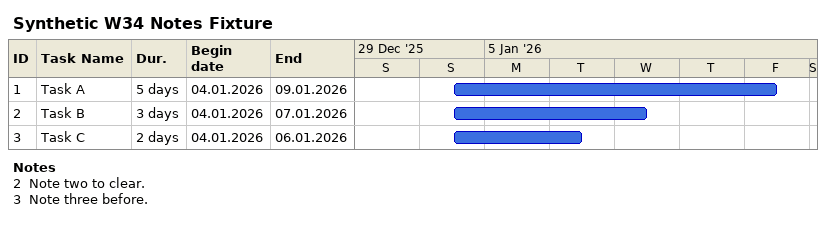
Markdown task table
Synthetic W34 Notes Fixture

| ID | Task | Duration | Start | Finish |
|---|---|---|---|---|
| 1 | Task A | 5d | 2026-01-04 | 2026-01-09 |
| 2 | Task B | 3d | 2026-01-04 | 2026-01-07 |
| 3 | Task C | 2d | 2026-01-04 | 2026-01-06 |

Notes
- 2: Note two to clear.
- 3: Note three before.
